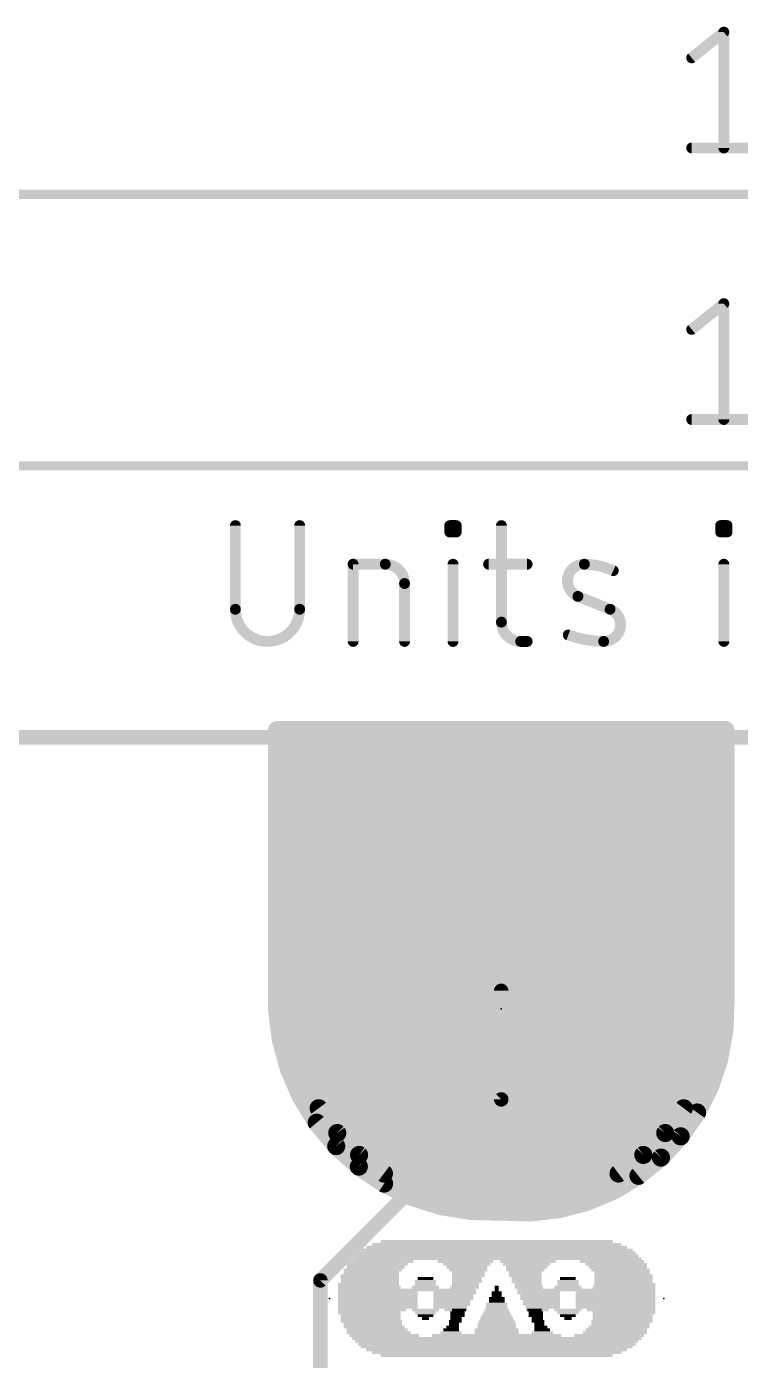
# Model space of a CAD drawing. Extents: x -32 to 103, y -61 to 35.
# Drawn here: x 7.3 to 17.33, y 16.66 to 35.37 of the extents above; entities that cross this region are included whole.
import ezdxf

# ---------------------------------------------------------------- set-up
doc = ezdxf.new("R2010")
doc.units = 0
for name, color, linetype in [('1', 12, 'CONTINUOUS'), ('16', 132, 'CONTINUOUS'), ('17', 110, 'CONTINUOUS'), ('20', 53, 'CONTINUOUS'), ('21', 41, 'CONTINUOUS'), ('22', 40, 'CONTINUOUS'), ('23', 53, 'CONTINUOUS'), ('24', 53, 'CONTINUOUS'), ('29', 253, 'CONTINUOUS'), ('47', 253, 'CONTINUOUS')]:
    doc.layers.add(name, color=color, linetype=linetype)

# ---------------------------------------------------------------- blocks, each defined once
blk = doc.blocks.new('ROUNDP')
at = {"const_width": 0.5}
blk.add_lwpolyline([(0, -0.25, 1), (0, 0.25, 1), (0, -0.25)], format="xyb", dxfattribs=at)
blk = doc.blocks.new('RECT')
blk.add_solid([(-0.5, -0.5), (0.5, -0.5), (-0.5, 0.5), (0.5, 0.5)])

msp = doc.modelspace()

# ---------------------------------------------------------------- linework, layer by layer
at = {"layer": '1'}
for points, const_width in [([(38.1, 25.4), (0, 25.4)], 0.2032), ([(17.018, 25.4), (10.922, 25.4)], 0.254), ([(10.922, 25.4), (10.922, 21.844)], 0.254), ([(17.018, 21.844), (17.018, 25.4)], 0.254), ([(10.922, 25.146), (17.018, 25.146)], 0.254), ([(10.922, 24.892), (17.018, 24.892)], 0.254), ([(10.922, 24.638), (17.018, 24.638)], 0.254), ([(10.922, 24.384), (17.018, 24.384)], 0.254), ([(10.922, 24.13), (17.018, 24.13)], 0.254), ([(10.922, 23.876), (17.018, 23.876)], 0.254), ([(10.922, 23.622), (17.018, 23.622)], 0.254), ([(10.922, 23.368), (17.018, 23.368)], 0.254), ([(10.922, 23.114), (17.018, 23.114)], 0.254), ([(10.922, 22.86), (17.018, 22.86)], 0.254), ([(10.922, 22.606), (17.018, 22.606)], 0.254), ([(10.922, 22.352), (17.018, 22.352)], 0.254), ([(10.922, 22.098), (17.018, 22.098)], 0.254), ([(10.922, 21.844), (10.953, 21.4102)], 0.254), ([(10.922, 21.844), (17.018, 21.844)], 0.254), ([(16.987, 21.4102), (17.018, 21.844)], 0.254), ([(10.9402, 21.59), (16.9998, 21.59)], 0.254), ([(10.953, 21.4102), (11.0455, 20.9853)], 0.254), ([(16.8945, 20.9853), (16.987, 21.4102)], 0.254), ([(10.9692, 21.336), (16.9708, 21.336)], 0.254), ([(11.0244, 21.082), (16.9156, 21.082)], 0.254), ([(11.0455, 20.9853), (11.1974, 20.5778)], 0.254), ([(16.7426, 20.5778), (16.8945, 20.9853)], 0.254), ([(11.1041, 20.828), (16.8359, 20.828)], 0.254), ([(11.1974, 20.5778), (11.4059, 20.1961)], 0.254), ([(11.1995, 20.574), (16.7405, 20.574)], 0.254), ([(16.5341, 20.1961), (16.7426, 20.5778)], 0.254), ([(11.3382, 20.32), (16.6018, 20.32)], 0.254), ([(11.4059, 20.1961), (11.6665, 19.848)], 0.254), ([(16.2735, 19.848), (16.5341, 20.1961)], 0.254), ([(11.5033, 20.066), (16.4367, 20.066)], 0.254), ([(11.6665, 19.848), (11.974, 19.5405)], 0.254), ([(11.7025, 19.812), (16.2375, 19.812)], 0.254), ([(15.966, 19.5405), (16.2735, 19.848)], 0.254), ([(11.9565, 19.558), (15.9835, 19.558)], 0.254), ([(11.974, 19.5405), (12.3221, 19.2799)], 0.254), ([(15.6179, 19.2799), (15.966, 19.5405)], 0.254), ([(12.2899, 19.304), (15.6501, 19.304)], 0.254), ([(12.3221, 19.2799), (12.7038, 19.0714)], 0.254), ([(15.2362, 19.0714), (15.6179, 19.2799)], 0.254), ([(12.7038, 19.0714), (13.1113, 18.9195)], 0.254), ([(12.7613, 19.05), (15.1787, 19.05)], 0.254), ([(14.8287, 18.9195), (15.2362, 19.0714)], 0.254), ([(13.1113, 18.9195), (13.5362, 18.827)], 0.254), ([(13.5362, 18.827), (13.97, 18.796)], 0.254), ([(13.97, 18.796), (14.4038, 18.827)], 0.254), ([(14.4038, 18.827), (14.8287, 18.9195)], 0.254)]:
    msp.add_lwpolyline(points, dxfattribs=dict(at, const_width=const_width))
at = {"layer": '1', "const_width": 0.127}
for points in [[(10.922, 25.4635, 1), (10.922, 25.3365)], [(10.9855, 25.4, 1), (10.8585, 25.4)], [(17.0815, 25.4, 1), (16.9545, 25.4)], [(17.018, 25.3365, 1), (17.018, 25.4635)], [(10.922, 25.2095, 1), (10.922, 25.0825)], [(17.018, 25.0825, 1), (17.018, 25.2095)], [(10.922, 24.9555, 1), (10.922, 24.8285)], [(17.018, 24.8285, 1), (17.018, 24.9555)], [(10.922, 24.7015, 1), (10.922, 24.5745)], [(17.018, 24.5745, 1), (17.018, 24.7015)], [(10.922, 24.4475, 1), (10.922, 24.3205)], [(17.018, 24.3205, 1), (17.018, 24.4475)], [(10.922, 24.1935, 1), (10.922, 24.0665)], [(17.018, 24.0665, 1), (17.018, 24.1935)], [(10.922, 23.9395, 1), (10.922, 23.8125)], [(17.018, 23.8125, 1), (17.018, 23.9395)], [(10.922, 23.6855, 1), (10.922, 23.5585)], [(17.018, 23.5585, 1), (17.018, 23.6855)], [(10.922, 23.4315, 1), (10.922, 23.3045)], [(17.018, 23.3045, 1), (17.018, 23.4315)], [(10.922, 23.1775, 1), (10.922, 23.0505)], [(17.018, 23.0505, 1), (17.018, 23.1775)], [(10.922, 22.9235, 1), (10.922, 22.7965)], [(17.018, 22.7965, 1), (17.018, 22.9235)], [(10.922, 22.6695, 1), (10.922, 22.5425)], [(17.018, 22.5425, 1), (17.018, 22.6695)], [(10.922, 22.4155, 1), (10.922, 22.2885)], [(17.018, 22.2885, 1), (17.018, 22.4155)], [(10.922, 22.1615, 1), (10.922, 22.0345)], [(17.018, 22.0345, 1), (17.018, 22.1615)], [(10.9853, 21.8485, 1), (10.8587, 21.8395)], [(10.922, 21.9075, 1), (10.922, 21.7805)], [(10.8585, 21.844, 1), (10.9855, 21.844)], [(16.9545, 21.844, 1), (17.0815, 21.844)], [(17.0813, 21.8395, 1), (16.9547, 21.8485)], [(17.018, 21.7805, 1), (17.018, 21.9075)], [(10.9402, 21.6535, 1), (10.9402, 21.5265)], [(16.9998, 21.5265, 1), (16.9998, 21.6535)], [(11.0151, 21.4237, 1), (10.891, 21.3967)], [(17.049, 21.3967, 1), (16.9249, 21.4237)], [(10.8897, 21.4057, 1), (11.0164, 21.4148)], [(10.9692, 21.3995, 1), (10.9692, 21.2725)], [(16.9236, 21.4148, 1), (17.0503, 21.4057)], [(16.9708, 21.2725, 1), (16.9708, 21.3995)], [(11.0244, 21.1455, 1), (11.0244, 21.0185)], [(16.9156, 21.0185, 1), (16.9156, 21.1455)], [(11.105, 21.0075, 1), (10.986, 20.9631)], [(10.9834, 20.9718, 1), (11.1075, 20.9988)], [(16.8325, 20.9988, 1), (16.9566, 20.9718)], [(16.954, 20.9631, 1), (16.835, 21.0075)], [(11.1041, 20.8915, 1), (11.1041, 20.7645)], [(16.8359, 20.7645, 1), (16.8359, 20.8915)], [(11.2532, 20.6082, 1), (11.1417, 20.5474)], [(11.1995, 20.6375, 1), (11.1995, 20.5105)], [(11.1379, 20.5556, 1), (11.2569, 20.6)], [(16.6831, 20.6, 1), (16.8021, 20.5556)], [(16.7983, 20.5474, 1), (16.6868, 20.6082)], [(16.7405, 20.5105, 1), (16.7405, 20.6375)], [(11.3382, 20.3835, 1), (11.3382, 20.2565)], [(16.6018, 20.2565, 1), (16.6018, 20.3835)], [(11.4567, 20.2342, 1), (11.355, 20.1581)], [(11.3501, 20.1657, 1), (11.4616, 20.2266)], [(16.4784, 20.2266, 1), (16.5899, 20.1657)], [(16.585, 20.1581, 1), (16.4833, 20.2342)], [(11.5033, 20.1295, 1), (11.5033, 20.0025)], [(16.4367, 20.0025, 1), (16.4367, 20.1295)], [(11.7114, 19.8929, 1), (11.6216, 19.8031)], [(11.6156, 19.8099, 1), (11.7173, 19.886)], [(11.7025, 19.8755, 1), (11.7025, 19.7485)], [(16.2227, 19.886, 1), (16.3244, 19.8099)], [(16.3184, 19.8031, 1), (16.2286, 19.8929)], [(16.2375, 19.7485, 1), (16.2375, 19.8755)], [(11.9565, 19.6215, 1), (11.9565, 19.4945)], [(12.012, 19.5913, 1), (11.9359, 19.4896)], [(16.0041, 19.4896, 1), (15.928, 19.5913)], [(15.9835, 19.4945, 1), (15.9835, 19.6215)], [(11.9291, 19.4956, 1), (12.0189, 19.5854)], [(15.9211, 19.5854, 1), (16.0109, 19.4956)], [(12.2899, 19.3675, 1), (12.2899, 19.2405)], [(12.3526, 19.3356, 1), (12.2917, 19.2241)], [(12.2841, 19.229, 1), (12.3602, 19.3307)], [(15.5798, 19.3307, 1), (15.6559, 19.229)], [(15.6483, 19.2241, 1), (15.5874, 19.3356)], [(15.6501, 19.2405, 1), (15.6501, 19.3675)], [(12.726, 19.1309, 1), (12.6816, 19.0119)], [(12.6734, 19.0157, 1), (12.7342, 19.1272)], [(12.7613, 19.1135, 1), (12.7613, 18.9865)], [(15.2058, 19.1272, 1), (15.2666, 19.0157)], [(15.1787, 18.9865, 1), (15.1787, 19.1135)], [(15.2584, 19.0119, 1), (15.214, 19.1309)], [(13.1248, 18.9815, 1), (13.0978, 18.8574)], [(13.0891, 18.86, 1), (13.1335, 18.979)], [(13.5408, 18.8904, 1), (13.5317, 18.7637)], [(13.5227, 18.765, 1), (13.5497, 18.8891)], [(13.9655, 18.8593, 1), (13.9745, 18.7327)], [(13.9655, 18.7327, 1), (13.9745, 18.8593)], [(14.3903, 18.8891, 1), (14.4173, 18.765)], [(14.4083, 18.7637, 1), (14.3992, 18.8904)], [(14.8065, 18.979, 1), (14.8509, 18.86)], [(14.8422, 18.8574, 1), (14.8152, 18.9815)]]:
    msp.add_lwpolyline(points, format="xyb", dxfattribs=at)
at = {"layer": '16'}
for points, const_width in [([(0, 25.4), (38.1, 25.4)], 0.2032), ([(17.018, 25.4), (10.922, 25.4)], 0.254), ([(10.922, 25.4), (10.922, 21.844)], 0.254), ([(17.018, 21.844), (17.018, 25.4)], 0.254), ([(10.922, 25.146), (17.018, 25.146)], 0.254), ([(10.922, 24.892), (17.018, 24.892)], 0.254), ([(10.922, 24.638), (17.018, 24.638)], 0.254), ([(10.922, 24.384), (17.018, 24.384)], 0.254), ([(10.922, 24.13), (17.018, 24.13)], 0.254), ([(10.922, 23.876), (17.018, 23.876)], 0.254), ([(10.922, 23.622), (17.018, 23.622)], 0.254), ([(10.922, 23.368), (17.018, 23.368)], 0.254), ([(10.922, 23.114), (17.018, 23.114)], 0.254), ([(10.922, 22.86), (17.018, 22.86)], 0.254), ([(10.922, 22.606), (17.018, 22.606)], 0.254), ([(10.922, 22.352), (17.018, 22.352)], 0.254), ([(10.922, 22.098), (17.018, 22.098)], 0.254), ([(10.922, 21.844), (10.953, 21.4102)], 0.254), ([(10.922, 21.844), (17.018, 21.844)], 0.254), ([(13.97, 20.32), (13.97, 21.844)], 0.2032), ([(16.987, 21.4102), (17.018, 21.844)], 0.254), ([(10.9402, 21.59), (16.9998, 21.59)], 0.254), ([(10.953, 21.4102), (11.0455, 20.9853)], 0.254), ([(16.8945, 20.9853), (16.987, 21.4102)], 0.254), ([(10.9692, 21.336), (16.9708, 21.336)], 0.254), ([(11.0244, 21.082), (16.9156, 21.082)], 0.254), ([(11.0455, 20.9853), (11.1974, 20.5778)], 0.254), ([(16.7426, 20.5778), (16.8945, 20.9853)], 0.254), ([(11.1041, 20.828), (16.8359, 20.828)], 0.254), ([(11.1974, 20.5778), (11.4059, 20.1961)], 0.254), ([(11.1995, 20.574), (16.7405, 20.574)], 0.254), ([(16.5341, 20.1961), (16.7426, 20.5778)], 0.254), ([(11.3382, 20.32), (16.6018, 20.32)], 0.254), ([(11.43, 17.78), (13.97, 20.32)], 0.2032), ([(11.4059, 20.1961), (11.6665, 19.848)], 0.254), ([(16.2735, 19.848), (16.5341, 20.1961)], 0.254), ([(11.5033, 20.066), (16.4367, 20.066)], 0.254), ([(11.6665, 19.848), (11.974, 19.5405)], 0.254), ([(11.7025, 19.812), (16.2375, 19.812)], 0.254), ([(15.966, 19.5405), (16.2735, 19.848)], 0.254), ([(11.9565, 19.558), (15.9835, 19.558)], 0.254), ([(11.974, 19.5405), (12.3221, 19.2799)], 0.254), ([(15.6179, 19.2799), (15.966, 19.5405)], 0.254), ([(12.2899, 19.304), (15.6501, 19.304)], 0.254), ([(12.3221, 19.2799), (12.7038, 19.0714)], 0.254), ([(15.2362, 19.0714), (15.6179, 19.2799)], 0.254), ([(12.7038, 19.0714), (13.1113, 18.9195)], 0.254), ([(12.7613, 19.05), (15.1787, 19.05)], 0.254), ([(14.8287, 18.9195), (15.2362, 19.0714)], 0.254), ([(13.1113, 18.9195), (13.5362, 18.827)], 0.254), ([(13.5362, 18.827), (13.97, 18.796)], 0.254), ([(13.97, 18.796), (14.4038, 18.827)], 0.254), ([(14.4038, 18.827), (14.8287, 18.9195)], 0.254), ([(11.43, 10.16), (11.43, 17.78)], 0.2032)]:
    msp.add_lwpolyline(points, dxfattribs=dict(at, const_width=const_width))
for points, const_width in [([(10.922, 25.4635, 1), (10.922, 25.3365)], 0.127), ([(10.9855, 25.4, 1), (10.8585, 25.4)], 0.127), ([(17.0815, 25.4, 1), (16.9545, 25.4)], 0.127), ([(17.018, 25.3365, 1), (17.018, 25.4635)], 0.127), ([(10.922, 25.2095, 1), (10.922, 25.0825)], 0.127), ([(17.018, 25.0825, 1), (17.018, 25.2095)], 0.127), ([(10.922, 24.9555, 1), (10.922, 24.8285)], 0.127), ([(17.018, 24.8285, 1), (17.018, 24.9555)], 0.127), ([(10.922, 24.7015, 1), (10.922, 24.5745)], 0.127), ([(17.018, 24.5745, 1), (17.018, 24.7015)], 0.127), ([(10.922, 24.4475, 1), (10.922, 24.3205)], 0.127), ([(17.018, 24.3205, 1), (17.018, 24.4475)], 0.127), ([(10.922, 24.1935, 1), (10.922, 24.0665)], 0.127), ([(17.018, 24.0665, 1), (17.018, 24.1935)], 0.127), ([(10.922, 23.9395, 1), (10.922, 23.8125)], 0.127), ([(17.018, 23.8125, 1), (17.018, 23.9395)], 0.127), ([(10.922, 23.6855, 1), (10.922, 23.5585)], 0.127), ([(17.018, 23.5585, 1), (17.018, 23.6855)], 0.127), ([(10.922, 23.4315, 1), (10.922, 23.3045)], 0.127), ([(17.018, 23.3045, 1), (17.018, 23.4315)], 0.127), ([(10.922, 23.1775, 1), (10.922, 23.0505)], 0.127), ([(17.018, 23.0505, 1), (17.018, 23.1775)], 0.127), ([(10.922, 22.9235, 1), (10.922, 22.7965)], 0.127), ([(17.018, 22.7965, 1), (17.018, 22.9235)], 0.127), ([(10.922, 22.6695, 1), (10.922, 22.5425)], 0.127), ([(17.018, 22.5425, 1), (17.018, 22.6695)], 0.127), ([(10.922, 22.4155, 1), (10.922, 22.2885)], 0.127), ([(17.018, 22.2885, 1), (17.018, 22.4155)], 0.127), ([(10.922, 22.1615, 1), (10.922, 22.0345)], 0.127), ([(17.018, 22.0345, 1), (17.018, 22.1615)], 0.127), ([(10.9853, 21.8485, 1), (10.8587, 21.8395)], 0.127), ([(10.922, 21.9075, 1), (10.922, 21.7805)], 0.127), ([(10.8585, 21.844, 1), (10.9855, 21.844)], 0.127), ([(14.0208, 21.844, 1), (13.9192, 21.844)], 0.1016), ([(16.9545, 21.844, 1), (17.0815, 21.844)], 0.127), ([(17.0813, 21.8395, 1), (16.9547, 21.8485)], 0.127), ([(17.018, 21.7805, 1), (17.018, 21.9075)], 0.127), ([(10.9402, 21.6535, 1), (10.9402, 21.5265)], 0.127), ([(16.9998, 21.5265, 1), (16.9998, 21.6535)], 0.127), ([(11.0151, 21.4237, 1), (10.891, 21.3967)], 0.127), ([(17.049, 21.3967, 1), (16.9249, 21.4237)], 0.127), ([(10.8897, 21.4057, 1), (11.0164, 21.4148)], 0.127), ([(10.9692, 21.3995, 1), (10.9692, 21.2725)], 0.127), ([(16.9236, 21.4148, 1), (17.0503, 21.4057)], 0.127), ([(16.9708, 21.2725, 1), (16.9708, 21.3995)], 0.127), ([(11.0244, 21.1455, 1), (11.0244, 21.0185)], 0.127), ([(16.9156, 21.0185, 1), (16.9156, 21.1455)], 0.127), ([(11.105, 21.0075, 1), (10.986, 20.9631)], 0.127), ([(10.9834, 20.9718, 1), (11.1075, 20.9988)], 0.127), ([(16.8325, 20.9988, 1), (16.9566, 20.9718)], 0.127), ([(16.954, 20.9631, 1), (16.835, 21.0075)], 0.127), ([(11.1041, 20.8915, 1), (11.1041, 20.7645)], 0.127), ([(16.8359, 20.7645, 1), (16.8359, 20.8915)], 0.127), ([(11.2532, 20.6082, 1), (11.1417, 20.5474)], 0.127), ([(11.1995, 20.6375, 1), (11.1995, 20.5105)], 0.127), ([(11.1379, 20.5556, 1), (11.2569, 20.6)], 0.127), ([(16.6831, 20.6, 1), (16.8021, 20.5556)], 0.127), ([(16.7983, 20.5474, 1), (16.6868, 20.6082)], 0.127), ([(16.7405, 20.5105, 1), (16.7405, 20.6375)], 0.127), ([(11.3382, 20.3835, 1), (11.3382, 20.2565)], 0.127), ([(14.0059, 20.2841, 1), (13.9341, 20.3559)], 0.1016), ([(16.6018, 20.2565, 1), (16.6018, 20.3835)], 0.127), ([(11.4567, 20.2342, 1), (11.355, 20.1581)], 0.127), ([(11.3501, 20.1657, 1), (11.4616, 20.2266)], 0.127), ([(13.9192, 20.32, 1), (14.0208, 20.32)], 0.1016), ([(16.4784, 20.2266, 1), (16.5899, 20.1657)], 0.127), ([(16.585, 20.1581, 1), (16.4833, 20.2342)], 0.127), ([(11.5033, 20.1295, 1), (11.5033, 20.0025)], 0.127), ([(16.4367, 20.0025, 1), (16.4367, 20.1295)], 0.127), ([(11.7114, 19.8929, 1), (11.6216, 19.8031)], 0.127), ([(11.6156, 19.8099, 1), (11.7173, 19.886)], 0.127), ([(11.7025, 19.8755, 1), (11.7025, 19.7485)], 0.127), ([(16.2227, 19.886, 1), (16.3244, 19.8099)], 0.127), ([(16.3184, 19.8031, 1), (16.2286, 19.8929)], 0.127), ([(16.2375, 19.7485, 1), (16.2375, 19.8755)], 0.127), ([(11.9565, 19.6215, 1), (11.9565, 19.4945)], 0.127), ([(12.012, 19.5913, 1), (11.9359, 19.4896)], 0.127), ([(16.0041, 19.4896, 1), (15.928, 19.5913)], 0.127), ([(15.9835, 19.4945, 1), (15.9835, 19.6215)], 0.127), ([(11.9291, 19.4956, 1), (12.0189, 19.5854)], 0.127), ([(15.9211, 19.5854, 1), (16.0109, 19.4956)], 0.127), ([(12.2899, 19.3675, 1), (12.2899, 19.2405)], 0.127), ([(12.3526, 19.3356, 1), (12.2917, 19.2241)], 0.127), ([(12.2841, 19.229, 1), (12.3602, 19.3307)], 0.127), ([(15.5798, 19.3307, 1), (15.6559, 19.229)], 0.127), ([(15.6483, 19.2241, 1), (15.5874, 19.3356)], 0.127), ([(15.6501, 19.2405, 1), (15.6501, 19.3675)], 0.127), ([(12.726, 19.1309, 1), (12.6816, 19.0119)], 0.127), ([(12.6734, 19.0157, 1), (12.7342, 19.1272)], 0.127), ([(12.7613, 19.1135, 1), (12.7613, 18.9865)], 0.127), ([(15.2058, 19.1272, 1), (15.2666, 19.0157)], 0.127), ([(15.1787, 18.9865, 1), (15.1787, 19.1135)], 0.127), ([(15.2584, 19.0119, 1), (15.214, 19.1309)], 0.127), ([(13.1248, 18.9815, 1), (13.0978, 18.8574)], 0.127), ([(13.0891, 18.86, 1), (13.1335, 18.979)], 0.127), ([(13.5408, 18.8904, 1), (13.5317, 18.7637)], 0.127), ([(13.5227, 18.765, 1), (13.5497, 18.8891)], 0.127), ([(13.9655, 18.8593, 1), (13.9745, 18.7327)], 0.127), ([(13.9655, 18.7327, 1), (13.9745, 18.8593)], 0.127), ([(14.3903, 18.8891, 1), (14.4173, 18.765)], 0.127), ([(14.4083, 18.7637, 1), (14.3992, 18.8904)], 0.127), ([(14.8065, 18.979, 1), (14.8509, 18.86)], 0.127), ([(14.8422, 18.8574, 1), (14.8152, 18.9815)], 0.127), ([(11.4808, 17.78, 1), (11.3792, 17.78)], 0.1016), ([(11.3941, 17.8159, 1), (11.4659, 17.7441)], 0.1016)]:
    msp.add_lwpolyline(points, format="xyb", dxfattribs=dict(at, const_width=const_width))
at = {"layer": '20', "const_width": 0.2032}
msp.add_lwpolyline([(38.1, 25.4), (0, 25.4)], dxfattribs=at)
at = {"layer": '23'}
for p in [(13.97, 21.59), (16.256, 17.526)]:
    msp.add_point(p, dxfattribs=at)
at = {"layer": '24'}
msp.add_point((11.557, 17.526), dxfattribs=at)
at = {"layer": '29', "const_width": 0.254}
for points in [[(10.8204, 25.5016), (17.1196, 25.5016)], [(10.8204, 21.59), (10.8204, 25.5016)], [(10.8204, 25.4), (17.1196, 25.4)], [(17.1196, 25.5016), (17.1196, 21.6916)], [(10.8204, 25.146), (17.1196, 25.146)], [(10.8204, 24.892), (17.1196, 24.892)], [(10.8204, 24.638), (17.1196, 24.638)], [(10.8204, 24.384), (17.1196, 24.384)], [(10.8204, 24.13), (17.1196, 24.13)], [(10.8204, 23.876), (17.1196, 23.876)], [(10.8204, 23.622), (17.1196, 23.622)], [(10.8204, 23.368), (17.1196, 23.368)], [(10.8204, 23.114), (17.1196, 23.114)], [(10.8204, 22.86), (17.1196, 22.86)], [(10.8204, 22.606), (17.1196, 22.606)], [(10.8204, 22.352), (17.1196, 22.352)], [(10.8204, 22.098), (17.1196, 22.098)], [(10.8204, 21.844), (17.1196, 21.844)], [(10.8726, 21.165), (10.8204, 21.59)], [(10.8204, 21.59), (17.1158, 21.59)], [(17.1196, 21.6916), (17.1043, 21.2854)], [(10.8516, 21.336), (17.1062, 21.336)], [(17.1043, 21.2854), (17.0316, 20.8854)], [(10.9847, 20.7518), (10.8726, 21.165)], [(10.8951, 21.082), (17.0673, 21.082)], [(17.0316, 20.8854), (16.903, 20.4997)], [(10.9641, 20.828), (17.0125, 20.828)], [(11.1546, 20.3587), (10.9847, 20.7518)], [(11.0615, 20.574), (16.9278, 20.574)], [(16.903, 20.4997), (16.7212, 20.1361)], [(11.3786, 19.9938), (11.1546, 20.3587)], [(11.1783, 20.32), (16.8132, 20.32)], [(16.7212, 20.1361), (16.4897, 19.8019)], [(11.3343, 20.066), (16.6726, 20.066)], [(11.6523, 19.6645), (11.3786, 19.9938)], [(11.5297, 19.812), (16.4967, 19.812)], [(16.4897, 19.8019), (16.2133, 19.5038)], [(11.97, 19.3775), (11.6523, 19.6645)], [(11.7702, 19.558), (16.2636, 19.558)], [(12.3254, 19.1386), (11.97, 19.3775)], [(16.2133, 19.5038), (15.8975, 19.2478)], [(12.0793, 19.304), (15.9668, 19.304)], [(15.8975, 19.2478), (15.5486, 19.0391)], [(12.7111, 18.9527), (12.3254, 19.1386)], [(12.5093, 19.05), (15.5667, 19.05)], [(15.5486, 19.0391), (15.1737, 18.8819)], [(13.1194, 18.8237), (12.7111, 18.9527)], [(13.5419, 18.754), (13.1194, 18.8237)], [(13.2873, 18.796), (14.8442, 18.796)], [(14.7803, 18.7793), (14.3764, 18.7335)], [(15.1737, 18.8819), (14.7803, 18.7793)], [(13.97, 18.7452), (13.5419, 18.754)], [(14.3764, 18.7335), (13.97, 18.7452)]]:
    msp.add_lwpolyline(points, dxfattribs=at)
at = {"layer": '29', "const_width": 0.127}
for points in [[(10.8204, 25.5651, 1), (10.8204, 25.4381)], [(10.8839, 25.5016, 1), (10.7569, 25.5016)], [(10.8204, 25.4635, 1), (10.8204, 25.3365)], [(17.1831, 25.5016, 1), (17.0561, 25.5016)], [(17.1196, 25.4381, 1), (17.1196, 25.5651)], [(17.1196, 25.3365, 1), (17.1196, 25.4635)], [(10.8204, 25.2095, 1), (10.8204, 25.0825)], [(17.1196, 25.0825, 1), (17.1196, 25.2095)], [(10.8204, 24.9555, 1), (10.8204, 24.8285)], [(17.1196, 24.8285, 1), (17.1196, 24.9555)], [(10.8204, 24.7015, 1), (10.8204, 24.5745)], [(17.1196, 24.5745, 1), (17.1196, 24.7015)], [(10.8204, 24.4475, 1), (10.8204, 24.3205)], [(17.1196, 24.3205, 1), (17.1196, 24.4475)], [(10.8204, 24.1935, 1), (10.8204, 24.0665)], [(17.1196, 24.0665, 1), (17.1196, 24.1935)], [(10.8204, 23.9395, 1), (10.8204, 23.8125)], [(17.1196, 23.8125, 1), (17.1196, 23.9395)], [(10.8204, 23.6855, 1), (10.8204, 23.5585)], [(17.1196, 23.5585, 1), (17.1196, 23.6855)], [(10.8204, 23.4315, 1), (10.8204, 23.3045)], [(17.1196, 23.3045, 1), (17.1196, 23.4315)], [(10.8204, 23.1775, 1), (10.8204, 23.0505)], [(17.1196, 23.0505, 1), (17.1196, 23.1775)], [(10.8204, 22.9235, 1), (10.8204, 22.7965)], [(17.1196, 22.7965, 1), (17.1196, 22.9235)], [(10.8204, 22.6695, 1), (10.8204, 22.5425)], [(17.1196, 22.5425, 1), (17.1196, 22.6695)], [(10.8204, 22.4155, 1), (10.8204, 22.2885)], [(17.1196, 22.2885, 1), (17.1196, 22.4155)], [(10.8204, 22.1615, 1), (10.8204, 22.0345)], [(17.1196, 22.0345, 1), (17.1196, 22.1615)], [(10.8204, 21.9075, 1), (10.8204, 21.7805)], [(17.1196, 21.7805, 1), (17.1196, 21.9075)], [(10.8834, 21.5977, 1), (10.7574, 21.5823)], [(10.8204, 21.6535, 1), (10.8204, 21.5265)], [(17.1831, 21.6892, 1), (17.0561, 21.694)], [(17.0561, 21.6916, 1), (17.1831, 21.6916)], [(17.1158, 21.5265, 1), (17.1158, 21.6535)], [(10.7569, 21.59, 1), (10.8839, 21.59)], [(10.8516, 21.3995, 1), (10.8516, 21.2725)], [(17.0408, 21.2878, 1), (17.1677, 21.283)], [(17.1667, 21.274, 1), (17.0418, 21.2967)], [(17.1062, 21.2725, 1), (17.1062, 21.3995)], [(10.9339, 21.1816, 1), (10.8113, 21.1484)], [(10.8096, 21.1573, 1), (10.9356, 21.1727)], [(10.8951, 21.1455, 1), (10.8951, 21.0185)], [(17.0673, 21.0185, 1), (17.0673, 21.1455)], [(16.9691, 20.8967, 1), (17.0941, 20.874)], [(17.0918, 20.8653, 1), (16.9713, 20.9055)], [(10.9641, 20.8915, 1), (10.9641, 20.7645)], [(11.043, 20.7769, 1), (10.9265, 20.7266)], [(10.9235, 20.7351, 1), (11.046, 20.7684)], [(17.0125, 20.7645, 1), (17.0125, 20.8915)], [(11.0615, 20.6375, 1), (11.0615, 20.5105)], [(16.9598, 20.4713, 1), (16.8462, 20.5281)], [(16.9278, 20.5105, 1), (16.9278, 20.6375)], [(11.2087, 20.3919, 1), (11.1004, 20.3255)], [(11.0963, 20.3335, 1), (11.2129, 20.3839)], [(11.1783, 20.3835, 1), (11.1783, 20.2565)], [(16.8132, 20.2565, 1), (16.8132, 20.3835)], [(16.8428, 20.5198, 1), (16.9633, 20.4796)], [(16.6644, 20.1645, 1), (16.778, 20.1077)], [(16.7734, 20.0999, 1), (16.669, 20.1723)], [(11.3343, 20.1295, 1), (11.3343, 20.0025)], [(11.4274, 20.0344, 1), (11.3298, 19.9532)], [(11.3245, 19.9606, 1), (11.4327, 20.027)], [(16.6726, 20.0025, 1), (16.6726, 20.1295)], [(11.5297, 19.8755, 1), (11.5297, 19.7485)], [(16.4375, 19.838, 1), (16.5419, 19.7657)], [(16.5363, 19.7587, 1), (16.4432, 19.8451)], [(16.4967, 19.7485, 1), (16.4967, 19.8755)], [(11.6948, 19.7116, 1), (11.6097, 19.6174)], [(11.6034, 19.6239, 1), (11.7011, 19.7051)], [(11.7702, 19.6215, 1), (11.7702, 19.4945)], [(16.2636, 19.4945, 1), (16.2636, 19.6215)], [(12.0055, 19.4302, 1), (11.9346, 19.3248)], [(11.9275, 19.3303, 1), (12.0126, 19.4246)], [(16.1667, 19.547, 1), (16.2599, 19.4606)], [(16.2533, 19.4545, 1), (16.1733, 19.5531)], [(12.0793, 19.3675, 1), (12.0793, 19.2405)], [(15.8575, 19.2972, 1), (15.9374, 19.1985)], [(15.9301, 19.1933, 1), (15.8649, 19.3023)], [(15.9668, 19.2405, 1), (15.9668, 19.3675)], [(12.353, 19.1958, 1), (12.2978, 19.0814)], [(12.29, 19.0859, 1), (12.3608, 19.1913)], [(12.5093, 19.1135, 1), (12.5093, 18.9865)], [(15.516, 19.0936, 1), (15.5812, 18.9846)], [(15.5731, 18.9806, 1), (15.524, 19.0977)], [(15.5667, 18.9865, 1), (15.5667, 19.1135)], [(12.7303, 19.0133, 1), (12.692, 18.8922)], [(12.6836, 18.8955, 1), (12.7387, 19.0099)], [(13.1297, 18.8863, 1), (13.1091, 18.761)], [(13.1003, 18.7631, 1), (13.1386, 18.8842)], [(13.2873, 18.8595, 1), (13.2873, 18.7325)], [(14.7643, 18.8408, 1), (14.7963, 18.7179)], [(14.7875, 18.7162, 1), (14.7731, 18.8424)], [(14.8442, 18.7325, 1), (14.8442, 18.8595)], [(15.1491, 18.9405, 1), (15.1982, 18.8234)], [(15.1897, 18.8205, 1), (15.1577, 18.9434)], [(13.5432, 18.8175, 1), (13.5406, 18.6905)], [(13.5316, 18.6914, 1), (13.5522, 18.8167)], [(13.9718, 18.8087, 1), (13.9682, 18.6817)], [(13.9687, 18.6817, 1), (13.9713, 18.8087)], [(14.3692, 18.7966, 1), (14.3835, 18.6704)], [(14.3745, 18.67, 1), (14.3782, 18.7969)]]:
    msp.add_lwpolyline(points, format="xyb", dxfattribs=at)
at = {"layer": '47'}
for points, const_width in [([(16.6448, 34.9351), (17.0964, 35.2963)], 0.1524), ([(17.0964, 35.2963), (17.0964, 33.6707)], 0.1524), ([(16.6448, 33.6707), (17.5479, 33.6707)], 0.1524), ([(0.065, 33.02), (38.035, 33.02)], 0.13), ([(16.6448, 31.1251), (17.0964, 31.4863)], 0.1524), ([(17.0964, 31.4863), (17.0964, 29.8607)], 0.1524), ([(16.6448, 29.8607), (17.5479, 29.8607)], 0.1524), ([(2.605, 29.21), (35.495, 29.21)], 0.13), ([(10.2362, 28.3718), (10.2362, 27.1978)], 0.1524), ([(11.1393, 27.1978), (11.1393, 28.3718)], 0.1524), ([(13.2478, 28.2815), (13.2478, 28.3718)], 0.1524), ([(13.2478, 28.3718), (13.3381, 28.3718)], 0.1524), ([(13.3381, 28.3718), (13.3381, 28.2815)], 0.1524), ([(13.9726, 28.3718), (13.9726, 27.0171)], 0.1524), ([(17.0514, 28.2815), (17.0514, 28.3718)], 0.1524), ([(17.0514, 28.3718), (17.1417, 28.3718)], 0.1524), ([(17.1417, 28.3718), (17.1417, 28.2815)], 0.1524), ([(13.3381, 28.2815), (13.2478, 28.2815)], 0.1524), ([(17.1417, 28.2815), (17.0514, 28.2815)], 0.1524), ([(11.8896, 26.7462), (11.8896, 27.8299)], 0.1524), ([(11.8896, 27.8299), (12.3412, 27.8299)], 0.1524), ([(13.293, 26.7462), (13.293, 27.8299)], 0.1524), ([(13.792, 27.8299), (14.3338, 27.8299)], 0.1524), ([(17.0965, 26.7462), (17.0965, 27.8299)], 0.1524), ([(12.6121, 27.559), (12.6121, 26.7462)], 0.1524), ([(15.4987, 27.1978), (15.0471, 27.3784)], 0.1524), ([(14.2435, 26.7462), (14.3338, 26.7462)], 0.1524)]:
    msp.add_lwpolyline(points, dxfattribs=dict(at, const_width=const_width))
for points, const_width in [([(17.1345, 35.2963, 1), (17.0583, 35.2963)], 0.0762), ([(17.1202, 35.2665, 1), (17.0726, 35.3261)], 0.0762), ([(16.621, 34.9648, 1), (16.6686, 34.9053)], 0.0762), ([(16.6448, 33.7088, 1), (16.6448, 33.6326)], 0.0762), ([(17.0583, 33.6707, 1), (17.1345, 33.6707)], 0.0762), ([(17.1345, 31.4863, 1), (17.0583, 31.4863)], 0.0762), ([(17.1202, 31.4565, 1), (17.0726, 31.5161)], 0.0762), ([(16.621, 31.1548, 1), (16.6686, 31.0953)], 0.0762), ([(16.6448, 29.8988, 1), (16.6448, 29.8226)], 0.0762), ([(17.0583, 29.8607, 1), (17.1345, 29.8607)], 0.0762), ([(10.2743, 28.3718, 1), (10.1981, 28.3718)], 0.0762), ([(11.1774, 28.3718, 1), (11.1012, 28.3718)], 0.0762), ([(13.2859, 28.3718, 1), (13.2097, 28.3718)], 0.0762), ([(13.2478, 28.4099, 1), (13.2478, 28.3337)], 0.0762), ([(13.3762, 28.3718, 1), (13.3, 28.3718)], 0.0762), ([(13.3381, 28.3337, 1), (13.3381, 28.4099)], 0.0762), ([(14.0107, 28.3718, 1), (13.9345, 28.3718)], 0.0762), ([(17.0895, 28.3718, 1), (17.0133, 28.3718)], 0.0762), ([(17.0514, 28.4099, 1), (17.0514, 28.3337)], 0.0762), ([(17.1798, 28.3718, 1), (17.1036, 28.3718)], 0.0762), ([(17.1417, 28.3337, 1), (17.1417, 28.4099)], 0.0762), ([(13.2478, 28.3196, 1), (13.2478, 28.2434)], 0.0762), ([(13.2097, 28.2815, 1), (13.2859, 28.2815)], 0.0762), ([(13.3, 28.2815, 1), (13.3762, 28.2815)], 0.0762), ([(13.3381, 28.2434, 1), (13.3381, 28.3196)], 0.0762), ([(17.0514, 28.3196, 1), (17.0514, 28.2434)], 0.0762), ([(17.0133, 28.2815, 1), (17.0895, 28.2815)], 0.0762), ([(17.1036, 28.2815, 1), (17.1798, 28.2815)], 0.0762), ([(17.1417, 28.2434, 1), (17.1417, 28.3196)], 0.0762), ([(11.9277, 27.8299, 1), (11.8515, 27.8299)], 0.0762), ([(11.8896, 27.868, 1), (11.8896, 27.7918)], 0.0762), ([(12.6121, 27.559, 0.4142), (12.3412, 27.8299)], 0.1524), ([(12.3412, 27.868, 1), (12.3412, 27.7918)], 0.0762), ([(12.3412, 27.7918, 1), (12.3412, 27.868)], 0.0762), ([(13.3311, 27.8299, 1), (13.2549, 27.8299)], 0.0762), ([(13.792, 27.868, 1), (13.792, 27.7918)], 0.0762), ([(14.3338, 27.7918, 1), (14.3338, 27.868)], 0.0762), ([(15.1374, 27.8299, 0.8318), (15.0471, 27.3784)], 0.1524), ([(15.5438, 27.7396, 0.1025), (15.1374, 27.8299)], 0.1524), ([(15.138, 27.868, 1), (15.1369, 27.7918)], 0.0762), ([(15.1369, 27.7918, 1), (15.138, 27.868)], 0.0762), ([(17.1346, 27.8299, 1), (17.0584, 27.8299)], 0.0762), ([(15.5282, 27.7049, 1), (15.5595, 27.7744)], 0.0762), ([(12.6502, 27.559, 1), (12.574, 27.559)], 0.0762), ([(12.574, 27.559, 1), (12.6502, 27.559)], 0.0762), ([(15.0613, 27.4137, 1), (15.033, 27.343)], 0.0762), ([(15.033, 27.343, 1), (15.0613, 27.4138)], 0.0762), ([(10.2362, 27.1978, 1), (11.1393, 27.1978)], 0.1524), ([(10.2743, 27.1978, 1), (10.1981, 27.1978)], 0.0762), ([(10.1981, 27.1978, 1), (10.2743, 27.1978)], 0.0762), ([(11.1774, 27.1978, 1), (11.1012, 27.1978)], 0.0762), ([(11.1012, 27.1978, 1), (11.1774, 27.1978)], 0.0762), ([(15.4084, 26.7462, 0.8318), (15.4987, 27.1978)], 0.1524), ([(15.5128, 27.2331, 1), (15.4845, 27.1624)], 0.0762), ([(15.4845, 27.1624, 1), (15.5128, 27.2331)], 0.0762), ([(13.9726, 27.0171, 0.4142), (14.2435, 26.7462)], 0.1524), ([(14.0107, 27.0171, 1), (13.9345, 27.0171)], 0.0762), ([(13.9345, 27.0171, 1), (14.0107, 27.0171)], 0.0762), ([(11.8515, 26.7462, 1), (11.9277, 26.7462)], 0.0762), ([(12.574, 26.7462, 1), (12.6502, 26.7462)], 0.0762), ([(13.2549, 26.7462, 1), (13.3311, 26.7462)], 0.0762), ([(14.2435, 26.7843, 1), (14.2435, 26.7081)], 0.0762), ([(14.2435, 26.7081, 1), (14.2435, 26.7843)], 0.0762), ([(14.3338, 26.7081, 1), (14.3338, 26.7843)], 0.0762), ([(14.9246, 26.8724, 1), (14.8988, 26.8007)], 0.0762), ([(14.9117, 26.8365, 0.083), (15.4084, 26.7462)], 0.1524), ([(15.4089, 26.7843, 1), (15.4078, 26.7081)], 0.0762), ([(15.4078, 26.7081, 1), (15.4089, 26.7843)], 0.0762), ([(17.0584, 26.7462, 1), (17.1346, 26.7462)], 0.0762)]:
    msp.add_lwpolyline(points, format="xyb", dxfattribs=dict(at, const_width=const_width))

# ---------------------------------------------------------------- block references
at = {"layer": '17', "xscale": 5.08, "yscale": 5.08, "rotation": 180}
msp.add_blockref('ROUNDP', (13.97, 21.844), dxfattribs=at)
msp.add_blockref('ROUNDP', (13.97, 21.844), dxfattribs=at)
at = {"layer": '21', "yscale": 0.04, "rotation": 180}
for p, xscale in [((13.916, 18.326), 3.24), ((13.916, 18.166), 3.88), ((13.916, 18.206), 3.8), ((13.916, 18.246), 3.64), ((13.916, 18.286), 3.48), ((12.236, 18.006), 0.84), ((12.216, 17.966), 0.8), ((12.296, 18.046), 0.88), ((13.916, 18.086), 4.04), ((13.916, 18.126), 3.96), ((13.476, 18.046), 0.76), ((13.496, 18.006), 0.64), ((13.496, 17.966), 0.56), ((14.356, 18.046), 0.76), ((14.336, 18.006), 0.64), ((14.336, 17.966), 0.56), ((15.536, 18.046), 0.88), ((15.596, 18.006), 0.84), ((15.616, 17.966), 0.8), ((12.136, 17.846), 0.8), ((12.136, 17.806), 0.8), ((12.136, 17.766), 0.8), ((12.176, 17.926), 0.8), ((12.156, 17.886), 0.76), ((12.916, 17.766), 0.28), ((12.916, 17.806), 0.2), ((13.516, 17.926), 0.52), ((13.516, 17.886), 0.44), ((13.516, 17.846), 0.44), ((13.496, 17.806), 0.4), ((13.496, 17.766), 0.4), ((14.316, 17.926), 0.52), ((14.316, 17.886), 0.44), ((14.316, 17.846), 0.44), ((14.336, 17.806), 0.4), ((14.336, 17.766), 0.4), ((14.916, 17.766), 0.28), ((14.916, 17.806), 0.2), ((15.656, 17.926), 0.8), ((15.676, 17.886), 0.76), ((15.696, 17.846), 0.8), ((15.696, 17.806), 0.8), ((15.696, 17.766), 0.8), ((12.116, 17.726), 0.84), ((12.116, 17.686), 0.84), ((12.116, 17.646), 0.84), ((12.136, 17.606), 0.88), ((12.916, 17.726), 0.28), ((12.936, 17.686), 0.32), ((13.236, 17.646), 0.76), ((13.316, 17.606), 0.6), ((13.456, 17.686), 0.4), ((13.476, 17.726), 0.36), ((13.916, 17.606), 0.12), ((13.916, 17.686), 0.04), ((13.916, 17.646), 0.04), ((14.356, 17.726), 0.36), ((14.356, 17.686), 0.36), ((14.376, 17.646), 0.32), ((14.396, 17.606), 0.36), ((14.916, 17.726), 0.28), ((14.936, 17.686), 0.32), ((15.496, 17.646), 1.28), ((15.576, 17.606), 1.12), ((15.696, 17.686), 0.88), ((15.716, 17.726), 0.84), ((12.136, 17.566), 0.88), ((12.176, 17.526), 0.96), ((12.156, 17.486), 0.92), ((12.136, 17.446), 0.88), ((12.136, 17.406), 0.88), ((13.296, 17.566), 0.56), ((13.296, 17.526), 0.56), ((13.276, 17.486), 0.52), ((13.276, 17.446), 0.52), ((13.256, 17.406), 0.48), ((13.916, 17.446), 0.28), ((13.916, 17.406), 0.28), ((13.916, 17.526), 0.2), ((13.916, 17.486), 0.2), ((13.916, 17.566), 0.12), ((14.416, 17.566), 0.32), ((14.456, 17.526), 0.4), ((14.456, 17.486), 0.32), ((14.436, 17.446), 0.28), ((14.456, 17.406), 0.24), ((15.576, 17.566), 1.12), ((15.576, 17.526), 1.12), ((15.576, 17.486), 1.12), ((15.576, 17.446), 1.12), ((15.576, 17.406), 1.12), ((12.116, 17.366), 0.84), ((12.116, 17.326), 0.84), ((12.136, 17.286), 0.8), ((12.136, 17.246), 0.8), ((12.156, 17.206), 0.84), ((12.916, 17.326), 0.28), ((12.956, 17.366), 0.28), ((12.916, 17.286), 0.2), ((12.896, 17.246), 0.08), ((13.336, 17.366), 0.32), ((13.356, 17.326), 0.2), ((13.356, 17.286), 0.2), ((13.336, 17.246), 0.16), ((13.336, 17.206), 0.16), ((13.896, 17.206), 0.48), ((13.896, 17.286), 0.4), ((13.916, 17.246), 0.44), ((13.896, 17.366), 0.32), ((13.916, 17.326), 0.36), ((14.436, 17.366), 0.2), ((14.456, 17.326), 0.16), ((14.456, 17.286), 0.16), ((14.476, 17.246), 0.12), ((14.496, 17.206), 0.16), ((14.916, 17.326), 0.28), ((14.956, 17.366), 0.28), ((14.916, 17.286), 0.2), ((14.896, 17.246), 0.08), ((15.656, 17.366), 0.96), ((15.696, 17.326), 0.88), ((15.676, 17.286), 0.84), ((15.676, 17.246), 0.84), ((15.676, 17.206), 0.84), ((12.176, 17.166), 0.8), ((12.196, 17.126), 0.84), ((12.236, 17.086), 0.84), ((12.256, 17.046), 0.88), ((13.276, 17.046), 0.28), ((13.276, 17.086), 0.2), ((13.296, 17.126), 0.16), ((13.316, 17.166), 0.12), ((13.916, 17.086), 0.6), ((13.916, 17.046), 0.6), ((13.916, 17.166), 0.52), ((13.916, 17.126), 0.52), ((14.556, 17.046), 0.28), ((14.516, 17.166), 0.12), ((14.536, 17.126), 0.16), ((14.556, 17.086), 0.2), ((15.576, 17.046), 0.88), ((15.596, 17.086), 0.84), ((15.636, 17.126), 0.84), ((15.656, 17.166), 0.8), ((12.336, 17.006), 0.96), ((13.916, 16.966), 4.04), ((13.916, 16.926), 3.96), ((13.916, 16.886), 3.88), ((13.916, 16.846), 3.8), ((13.916, 17.006), 1.8), ((15.496, 17.006), 0.96), ((13.916, 16.806), 3.64), ((13.916, 16.766), 3.48), ((13.916, 16.726), 3.24)]:
    msp.add_blockref('RECT', p, dxfattribs=dict(at, xscale=xscale))
at = {"layer": '22', "yscale": 0.04}
for p, xscale in [((13.897, 18.326), 3.24), ((13.897, 18.166), 3.88), ((13.897, 18.206), 3.8), ((13.897, 18.246), 3.64), ((13.897, 18.286), 3.48), ((12.217, 18.006), 0.84), ((12.197, 17.966), 0.8), ((12.277, 18.046), 0.88), ((13.897, 18.086), 4.04), ((13.897, 18.126), 3.96), ((13.457, 18.046), 0.76), ((13.477, 18.006), 0.64), ((13.477, 17.966), 0.56), ((14.337, 18.046), 0.76), ((14.317, 18.006), 0.64), ((14.317, 17.966), 0.56), ((15.517, 18.046), 0.88), ((15.577, 18.006), 0.84), ((15.597, 17.966), 0.8), ((12.117, 17.846), 0.8), ((12.117, 17.806), 0.8), ((12.117, 17.766), 0.8), ((12.157, 17.926), 0.8), ((12.137, 17.886), 0.76), ((12.897, 17.766), 0.28), ((12.897, 17.806), 0.2), ((13.497, 17.926), 0.52), ((13.497, 17.886), 0.44), ((13.497, 17.846), 0.44), ((13.477, 17.806), 0.4), ((13.477, 17.766), 0.4), ((14.297, 17.926), 0.52), ((14.297, 17.886), 0.44), ((14.297, 17.846), 0.44), ((14.317, 17.806), 0.4), ((14.317, 17.766), 0.4), ((14.897, 17.766), 0.28), ((14.897, 17.806), 0.2), ((15.637, 17.926), 0.8), ((15.657, 17.886), 0.76), ((15.677, 17.846), 0.8), ((15.677, 17.806), 0.8), ((15.677, 17.766), 0.8), ((12.097, 17.726), 0.84), ((12.117, 17.686), 0.88), ((12.317, 17.646), 1.28), ((12.237, 17.606), 1.12), ((12.877, 17.686), 0.32), ((12.897, 17.726), 0.28), ((13.417, 17.606), 0.36), ((13.457, 17.726), 0.36), ((13.457, 17.686), 0.36), ((13.437, 17.646), 0.32), ((13.897, 17.606), 0.12), ((13.897, 17.686), 0.04), ((13.897, 17.646), 0.04), ((14.337, 17.726), 0.36), ((14.357, 17.686), 0.4), ((14.577, 17.646), 0.76), ((14.497, 17.606), 0.6), ((14.877, 17.686), 0.32), ((14.897, 17.726), 0.28), ((15.677, 17.606), 0.88), ((15.697, 17.726), 0.84), ((15.697, 17.686), 0.84), ((15.697, 17.646), 0.84), ((12.237, 17.566), 1.12), ((12.237, 17.526), 1.12), ((12.237, 17.486), 1.12), ((12.237, 17.446), 1.12), ((12.237, 17.406), 1.12), ((13.357, 17.526), 0.4), ((13.357, 17.486), 0.32), ((13.397, 17.566), 0.32), ((13.377, 17.446), 0.28), ((13.357, 17.406), 0.24), ((13.897, 17.446), 0.28), ((13.897, 17.406), 0.28), ((13.897, 17.526), 0.2), ((13.897, 17.486), 0.2), ((13.897, 17.566), 0.12), ((14.517, 17.566), 0.56), ((14.517, 17.526), 0.56), ((14.537, 17.486), 0.52), ((14.537, 17.446), 0.52), ((14.557, 17.406), 0.48), ((15.637, 17.526), 0.96), ((15.657, 17.486), 0.92), ((15.677, 17.566), 0.88), ((15.677, 17.446), 0.88), ((15.677, 17.406), 0.88), ((12.157, 17.366), 0.96), ((12.117, 17.326), 0.88), ((12.137, 17.286), 0.84), ((12.137, 17.246), 0.84), ((12.137, 17.206), 0.84), ((12.857, 17.366), 0.28), ((12.897, 17.326), 0.28), ((12.897, 17.286), 0.2), ((12.917, 17.246), 0.08), ((13.317, 17.206), 0.16), ((13.377, 17.366), 0.2), ((13.357, 17.326), 0.16), ((13.357, 17.286), 0.16), ((13.337, 17.246), 0.12), ((13.897, 17.246), 0.44), ((13.917, 17.206), 0.48), ((13.897, 17.326), 0.36), ((13.917, 17.286), 0.4), ((13.917, 17.366), 0.32), ((14.477, 17.366), 0.32), ((14.457, 17.326), 0.2), ((14.457, 17.286), 0.2), ((14.477, 17.246), 0.16), ((14.477, 17.206), 0.16), ((14.857, 17.366), 0.28), ((14.897, 17.326), 0.28), ((14.897, 17.286), 0.2), ((14.917, 17.246), 0.08), ((15.657, 17.206), 0.84), ((15.697, 17.366), 0.84), ((15.697, 17.326), 0.84), ((15.677, 17.286), 0.8), ((15.677, 17.246), 0.8), ((12.157, 17.166), 0.8), ((12.177, 17.126), 0.84), ((12.217, 17.086), 0.84), ((12.237, 17.046), 0.88), ((13.257, 17.046), 0.28), ((13.257, 17.086), 0.2), ((13.277, 17.126), 0.16), ((13.297, 17.166), 0.12), ((13.897, 17.086), 0.6), ((13.897, 17.046), 0.6), ((13.897, 17.166), 0.52), ((13.897, 17.126), 0.52), ((14.537, 17.046), 0.28), ((14.497, 17.166), 0.12), ((14.517, 17.126), 0.16), ((14.537, 17.086), 0.2), ((15.557, 17.046), 0.88), ((15.577, 17.086), 0.84), ((15.617, 17.126), 0.84), ((15.637, 17.166), 0.8), ((12.317, 17.006), 0.96), ((13.897, 16.966), 4.04), ((13.897, 16.926), 3.96), ((13.897, 16.886), 3.88), ((13.897, 16.846), 3.8), ((13.897, 17.006), 1.8), ((15.477, 17.006), 0.96), ((13.897, 16.806), 3.64), ((13.897, 16.766), 3.48), ((13.897, 16.726), 3.24)]:
    msp.add_blockref('RECT', p, dxfattribs=dict(at, xscale=xscale))
at = {"layer": '29', "xscale": 5.2832, "yscale": 5.2832, "rotation": 180}
msp.add_blockref('ROUNDP', (13.97, 21.844), dxfattribs=at)

doc.saveas('drawing.dxf')
